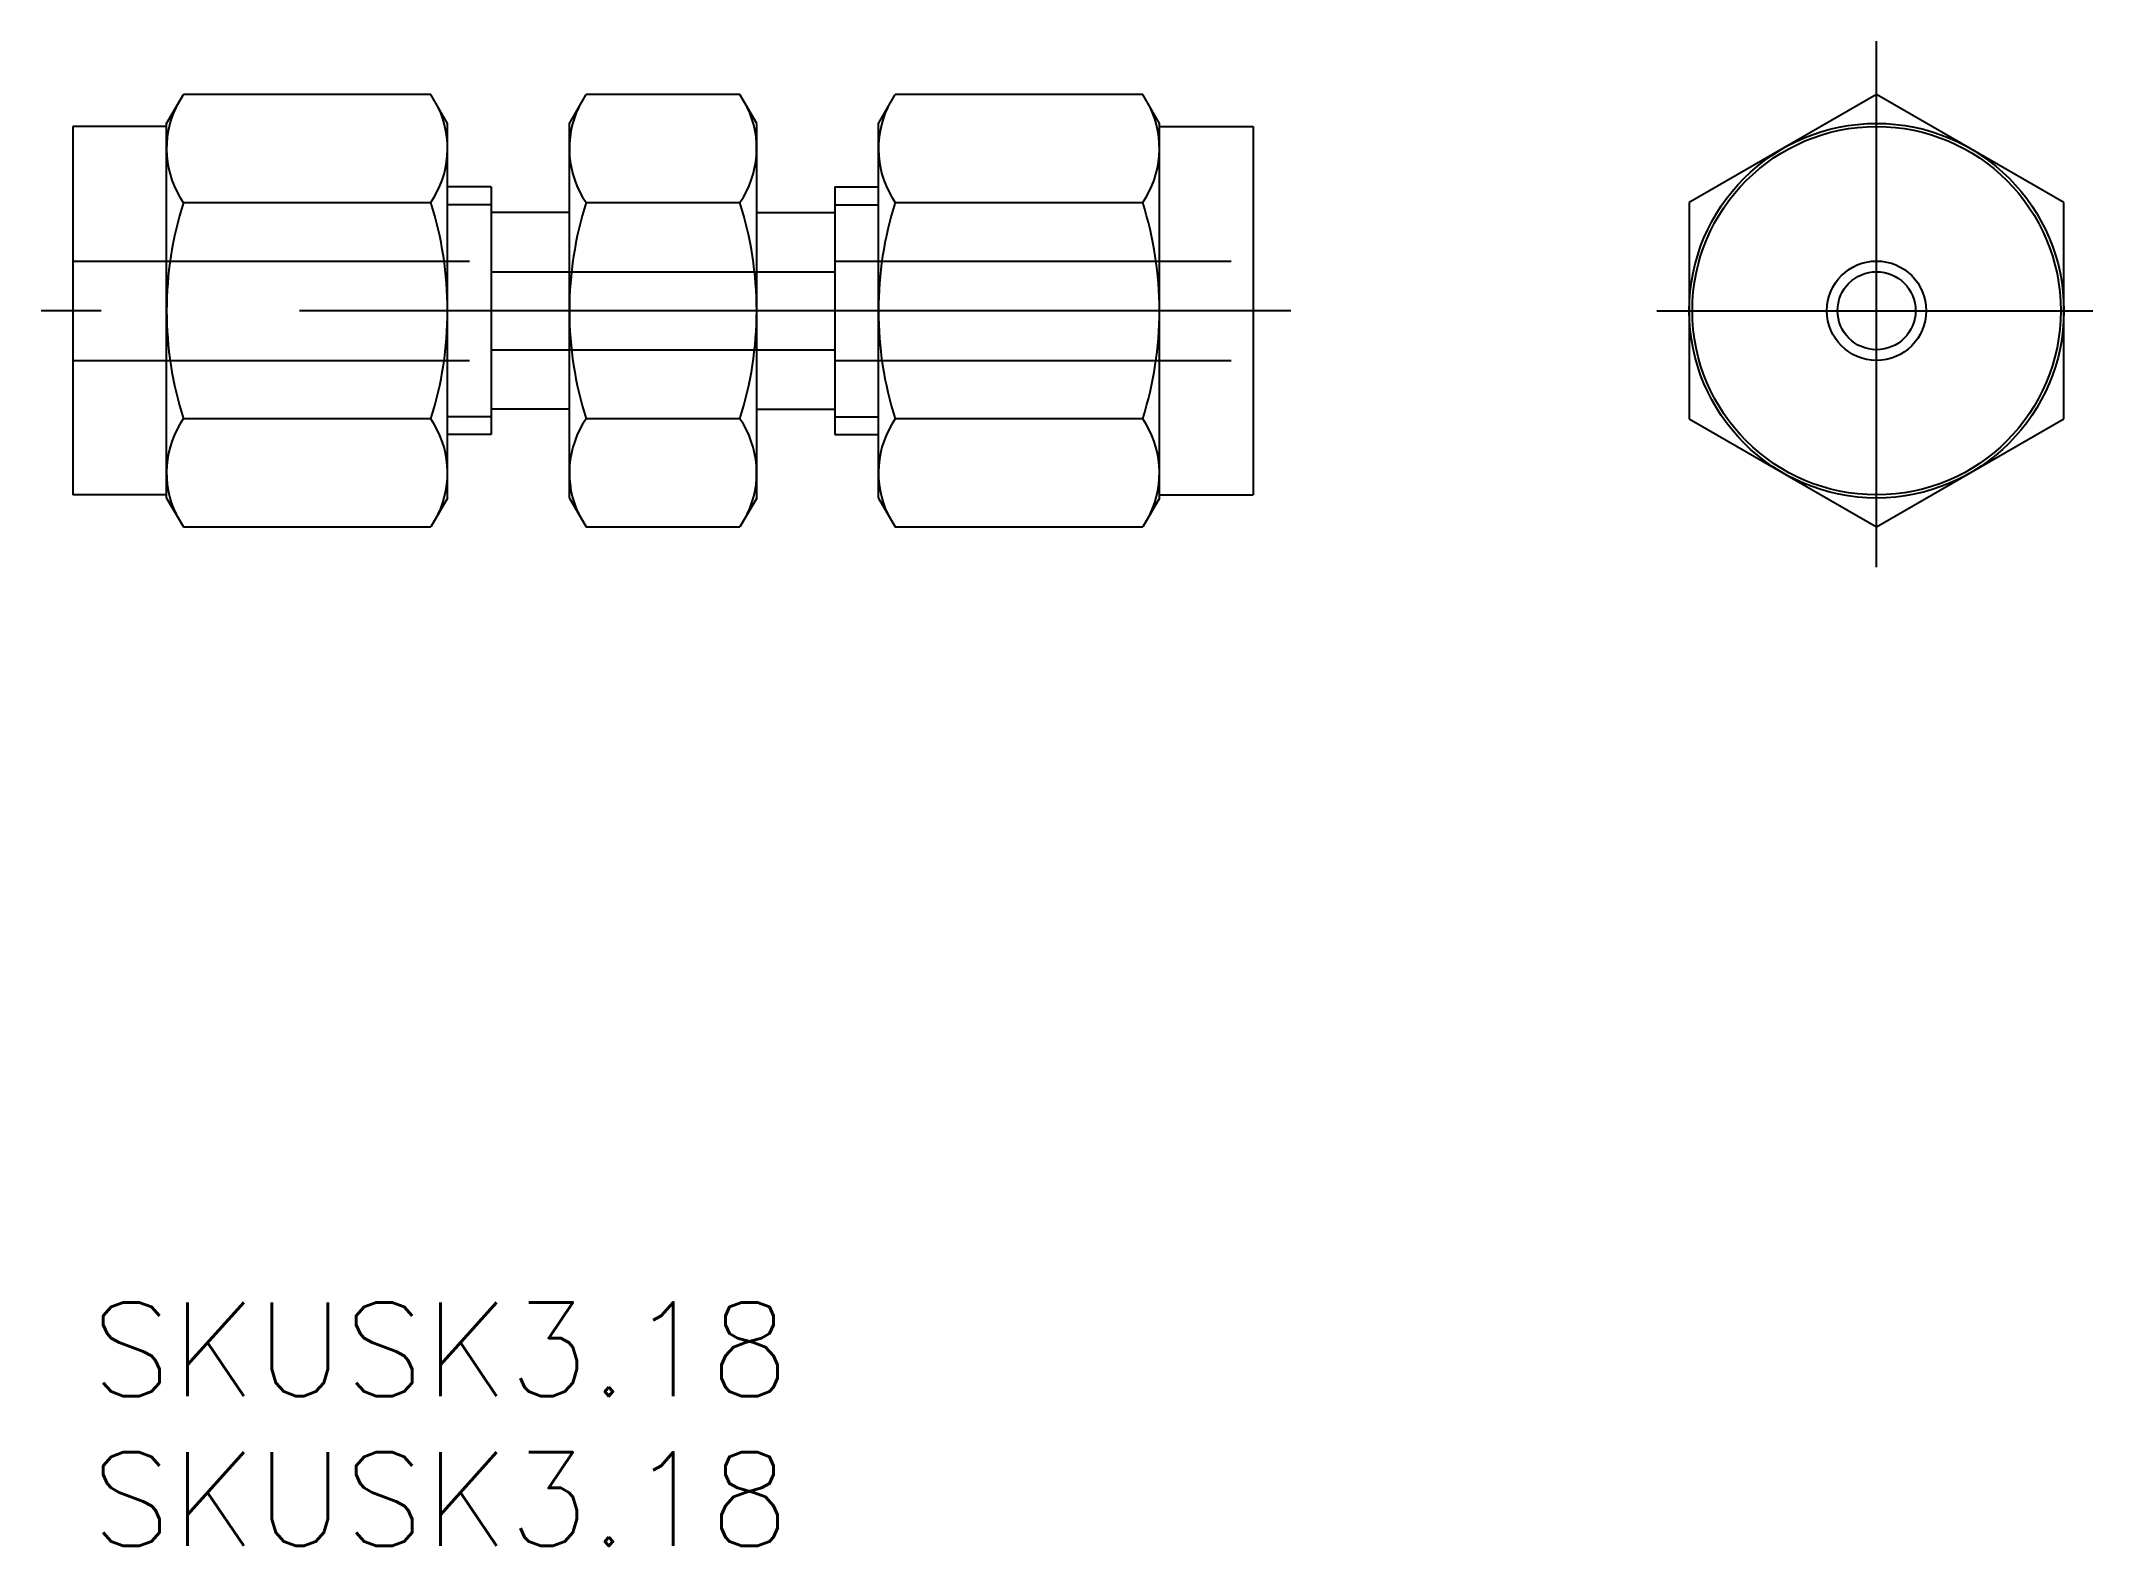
# Model space of a CAD drawing. Extents: x -58.8 to 6.9, y -39.6 to 8.6.
import ezdxf

# ---------------------------------------------------------------- set-up
doc = ezdxf.new("R2010")
doc.units = 0
doc.linetypes.add('CENTER', pattern=[50.8, 31.75, -6.35, 6.35, -6.35])
doc.linetypes.add('DASHED', pattern=[19.05, 12.7, -6.35])
doc.layers.get('0').update_dxf_attribs({"linetype": 'CONTINUOUS'})
doc.layers.add('CENTER', color=1, linetype='CENTER')
doc.styles.get("Standard").update_dxf_attribs({"font": 'txt.shx', "height": 3, "bigfont": 'bigfont.shx'})

# ---------------------------------------------------------------- blocks, each defined once
blk = doc.blocks.new('*U9')
at = {"color": 7, "linetype": 'CONTINUOUS'}
blk.add_text('SKUSK3.18', height=3, dxfattribs=at).set_placement((-57.188, -34.765))
blk = doc.blocks.new('*U10')
at = {"color": 7, "linetype": 'CONTINUOUS'}
blk.add_text('SKUSK3.18', height=3, dxfattribs=at).set_placement((-57.188, -39.566))

msp = doc.modelspace()

# ---------------------------------------------------------------- linework, layer by layer
at = {"color": 7, "linetype": 'CONTINUOUS'}
for p, q in [((-54.771, 6), (-54.235, 6.928)), ((-46.306, 6.928), (-54.235, 6.928)), ((-45.771, 6), (-46.306, 6.928)), ((-41.871, 6), (-41.335, 6.928)), ((-36.406, 6.928), (-41.335, 6.928)), ((-35.871, 6), (-36.406, 6.928)), ((-31.971, 6), (-31.435, 6.928)), ((-23.506, 6.928), (-31.435, 6.928)), ((-22.971, 6), (-23.506, 6.928)), ((0, 6.928), (-6, 3.464)), ((6, 3.464), (0, 6.928)), ((-54.771, -6), (-54.771, 6)), ((-45.771, -6), (-45.771, 6)), ((-41.871, -6), (-41.871, 6)), ((-35.871, -6), (-35.871, 6)), ((-31.971, -6), (-31.971, 6)), ((-22.971, -6), (-22.971, 6)), ((-54.771, 5.9), (-57.771, 5.9)), ((-57.771, 5.9), (-57.771, -5.9)), ((-22.971, 5.9), (-19.971, 5.9)), ((-19.971, 5.9), (-19.971, -5.9)), ((-44.371, 3.969), (-45.771, 3.969)), ((-44.371, 3.969), (-44.371, -3.969)), ((-33.371, 3.969), (-33.371, -3.969)), ((-33.371, 3.969), (-31.971, 3.969)), ((-54.235, 3.464), (-46.306, 3.464)), ((-41.335, 3.464), (-36.406, 3.464)), ((-31.435, 3.464), (-23.506, 3.464)), ((-6, 3.464), (-6, -3.464)), ((6, -3.464), (6, 3.464)), ((-41.871, 3.15), (-44.371, 3.15)), ((-35.871, 3.15), (-33.371, 3.15)), ((-41.871, -3.15), (-44.371, -3.15)), ((-35.871, -3.15), (-33.371, -3.15)), ((-46.306, -3.464), (-54.235, -3.464)), ((-36.406, -3.464), (-41.335, -3.464)), ((-23.506, -3.464), (-31.435, -3.464)), ((-6, -3.464), (0, -6.928)), ((0, -6.928), (6, -3.464)), ((-44.371, -3.969), (-45.771, -3.969)), ((-33.371, -3.969), (-31.971, -3.969)), ((-54.771, -5.9), (-57.771, -5.9)), ((-22.971, -5.9), (-19.971, -5.9)), ((-54.771, -6), (-54.235, -6.928)), ((-45.771, -6), (-46.306, -6.928)), ((-41.871, -6), (-41.335, -6.928)), ((-35.871, -6), (-36.406, -6.928)), ((-31.971, -6), (-31.435, -6.928)), ((-22.971, -6), (-23.506, -6.928)), ((-54.235, -6.928), (-46.306, -6.928)), ((-41.335, -6.928), (-36.406, -6.928)), ((-31.435, -6.928), (-23.506, -6.928))]:
    msp.add_line(p, q, dxfattribs=at)
at = {"color": 3, "linetype": 'CONTINUOUS'}
for p, q in [((-44.371, 3.396), (-45.771, 3.396)), ((-33.371, 3.396), (-31.971, 3.396)), ((-44.371, -3.396), (-45.771, -3.396)), ((-33.371, -3.396), (-31.971, -3.396))]:
    msp.add_line(p, q, dxfattribs=at)
at = {"color": 3, "linetype": 'DASHED'}
for p, q in [((-57.771, 1.59), (-44.371, 1.59)), ((-33.371, 1.59), (-19.971, 1.59)), ((-44.371, 1.25), (-33.371, 1.25)), ((-44.371, -1.25), (-33.371, -1.25)), ((-57.771, -1.59), (-44.371, -1.59)), ((-33.371, -1.59), (-19.971, -1.59))]:
    msp.add_line(p, q, dxfattribs=at)
at = {"color": 7, "linetype": 'CONTINUOUS'}
for radius in [6, 5.9, 1.59, 1.25]:
    msp.add_circle((0, 0), radius, dxfattribs=at)
for centre, radius, start, end in [((-51.704, 5.196), 3.067, 154.38425, 214.38425), ((-48.838, 5.196), 3.067, 325.61575, 25.61575), ((-38.804, 5.196), 3.067, 154.38425, 214.38425), ((-38.938, 5.196), 3.067, 325.61575, 25.61575), ((-28.904, 5.196), 3.067, 154.38425, 214.38425), ((-26.038, 5.196), 3.067, 325.61575, 25.61575), ((-43.306, 0), 11.464, 162.41205, 197.58795), ((-57.235, 0), 11.464, 342.41205, 17.58795), ((-30.406, 0), 11.464, 162.41205, 197.58795), ((-47.335, 0), 11.464, 342.41205, 17.58795), ((-20.506, 0), 11.464, 162.41205, 197.58795), ((-34.435, 0), 11.464, 342.41205, 17.58795), ((-51.704, -5.196), 3.067, 145.61575, 205.61575), ((-48.838, -5.196), 3.067, 334.38425, 34.38425), ((-38.804, -5.196), 3.067, 145.61575, 205.61575), ((-38.938, -5.196), 3.067, 334.38425, 34.38425), ((-28.904, -5.196), 3.067, 145.61575, 205.61575), ((-26.038, -5.196), 3.067, 334.38425, 34.38425)]:
    msp.add_arc(centre, radius, start, end, dxfattribs=at)
at = {"layer": 'CENTER', "color": 1, "linetype": 'CENTER'}
for p, q in [((0, -8.213), (0, 8.638)), ((-18.766, 0), (-58.793, 0)), ((-7.039, 0), (6.931, 0))]:
    msp.add_line(p, q, dxfattribs=at)

# ---------------------------------------------------------------- block references
at = {"color": 7, "linetype": 'CONTINUOUS'}
for name in ['*U9', '*U10']:
    msp.add_blockref(name, (0, 0), dxfattribs=at)

doc.saveas('drawing.dxf')
